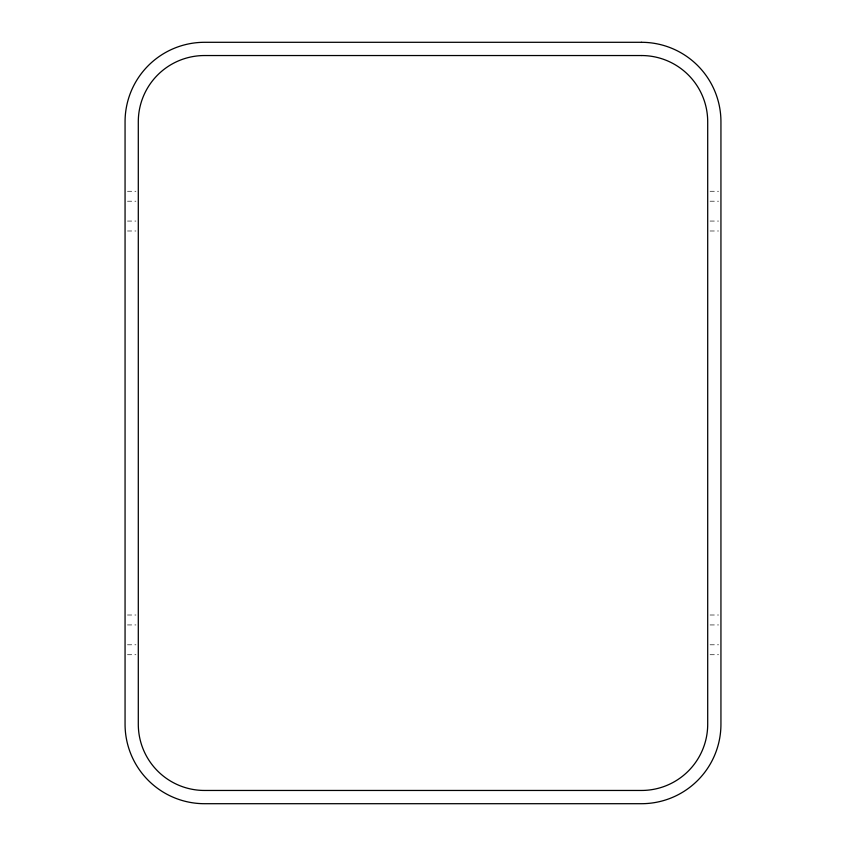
<?xml version="1.0" encoding="UTF-8"?>
<svg xmlns="http://www.w3.org/2000/svg" width="846" height="846" viewBox="0 0 846 846"><rect width="100%" height="100%" fill="white"/><g stroke="black" fill="none" stroke-linecap="round" stroke-linejoin="round"><path stroke-width="0.63" stroke-dasharray="4.23 3.17" d="M127.471 191.27L135.899 191.27M710.101 191.27L718.529 191.27M127.471 201.2L135.899 201.2M710.101 201.2L718.529 201.2M127.471 221.06L135.899 221.06M710.101 221.06L718.529 221.06M127.471 230.99L135.899 230.99M710.101 230.99L718.529 230.99M127.471 615.01L135.899 615.01M710.101 615.01L718.529 615.01M127.471 624.94L135.899 624.94M710.101 624.94L718.529 624.94M127.471 644.8L135.899 644.8M710.101 644.8L718.529 644.8M127.471 654.73L135.899 654.73M710.101 654.73L718.529 654.73"/><path stroke-width="1.27" d="M641.49 42.3L204.51 42.3A79.45 79.45 0 0 0 125.06 121.75L125.06 724.25A79.45 79.45 0 0 0 204.51 803.7L641.49 803.7A79.45 79.45 0 0 0 720.94 724.25L720.94 121.75A79.45 79.45 0 0 0 641.49 42.3M641.49 55.54L204.51 55.54A66.21 66.21 0 0 0 138.3 121.75L138.3 724.25A66.21 66.21 0 0 0 204.51 790.46L641.49 790.46A66.21 66.21 0 0 0 707.7 724.25L707.7 121.75A66.21 66.21 0 0 0 641.49 55.54"/></g></svg>
